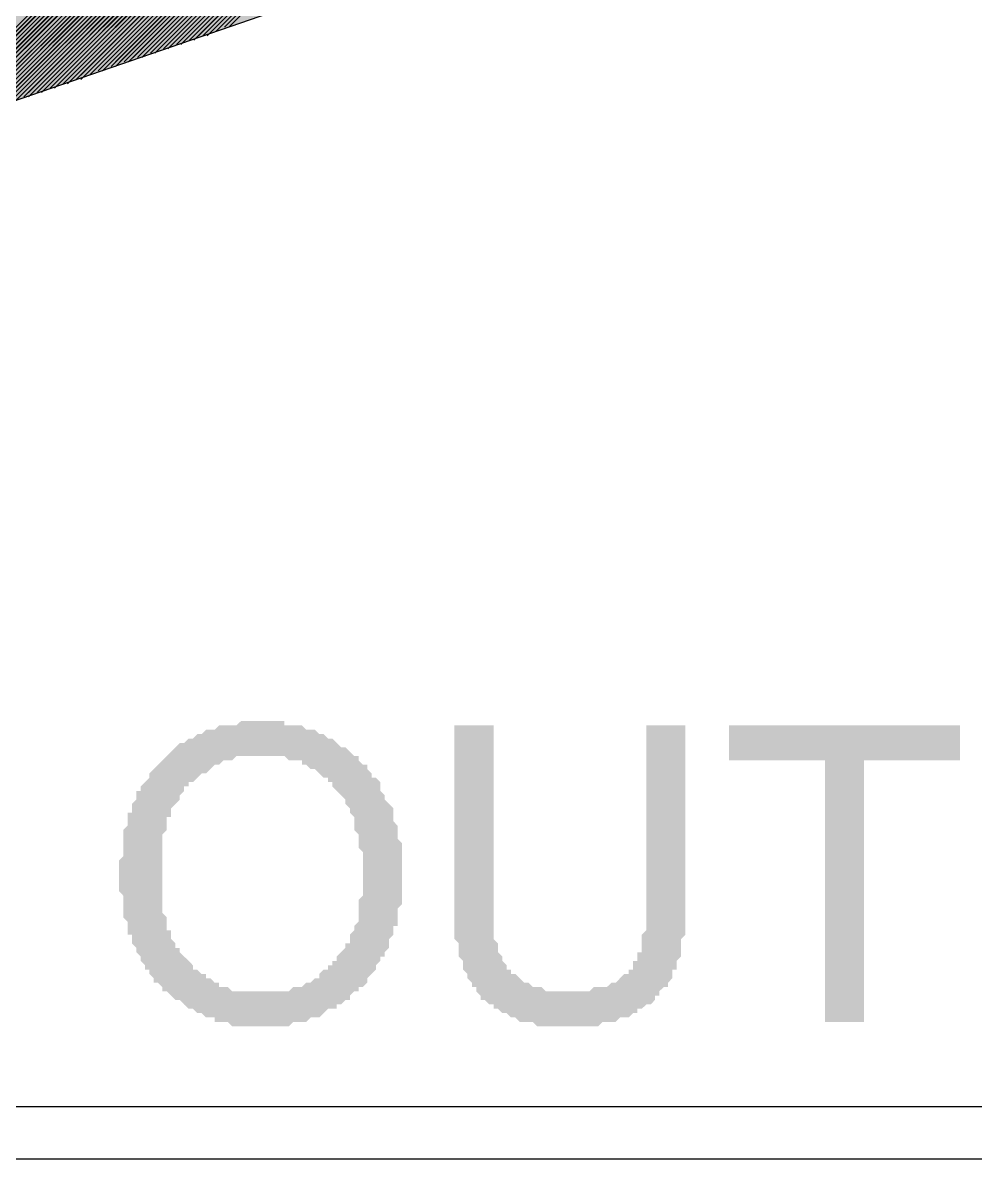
# Model space of a CAD drawing. Header units: inches. Extents: x -351 to 2582, y -266 to 144.
# Drawn here: x 504.328 to 505.032, y -63.069 to -62.229 of the extents above; entities that cross this region are included whole.
import ezdxf

# ---------------------------------------------------------------- set-up
doc = ezdxf.new("R2010")
doc.units = ezdxf.units.IN
doc.header["$MEASUREMENT"] = 0
doc.layers.add('PDF_Geometry', color=7, linetype='Continuous')
doc.layers.add('PDF_Solid Fills', color=7, linetype='Continuous')

# ---------------------------------------------------------------- blocks, each defined once
blk = doc.blocks.new('ewrew')
at = {"layer": 'PDF_Solid Fills', "true_color": 0x7f7f7f, "transparency": 33554559}
blk.add_hatch(color=8, dxfattribs=at).paths.add_polyline_path([(9302.4173, 5138.535), (9302.5943, 5139.9509), (9298.4704, 5138.535), (9298.3554, 5137.5394), (9298.1916, 5136.1279), (9302.289, 5137.5394)])
at = {"layer": 'PDF_Solid Fills', "transparency": 33554559}
h = blk.add_hatch(color=256, dxfattribs=at)
h.paths.add_polyline_path([(9300.8941, 5136.2332), (9300.8941, 5136.2377), (9300.8941, 5136.2421), (9300.8941, 5136.2465), (9300.8941, 5136.2509), (9300.8985, 5136.2554), (9300.8985, 5136.2598), (9300.8985, 5136.2642), (9300.8985, 5136.2686), (9300.8985, 5136.2731), (9300.8985, 5136.2775), (9300.8985, 5136.2819), (9300.9029, 5136.2863), (9300.9029, 5136.2908), (9300.9029, 5136.2952), (9300.9029, 5136.2996), (9300.9073, 5136.2996), (9300.9073, 5136.304), (9300.9073, 5136.3085), (9300.9118, 5136.3129), (9300.9118, 5136.3173), (9300.9118, 5136.3217), (9300.9162, 5136.3217), (9300.9162, 5136.3262), (9300.9206, 5136.3306), (9300.9206, 5136.3306), (9300.925, 5136.335), (9300.925, 5136.3394), (9300.9295, 5136.3439), (9300.9295, 5136.3439), (9300.9339, 5136.3483), (9300.9339, 5136.3483), (9300.9383, 5136.3527), (9300.9427, 5136.3571), (9300.9427, 5136.3571), (9300.9472, 5136.3616), (9300.9516, 5136.366), (9300.9516, 5136.366), (9300.956, 5136.3704), (9300.9604, 5136.3704), (9300.9649, 5136.3748), (9300.9649, 5136.3748), (9300.9693, 5136.3748), (9300.9737, 5136.3793), (9300.9781, 5136.3793), (9300.9826, 5136.3837), (9300.9826, 5136.3837), (9300.987, 5136.3837), (9300.9914, 5136.3837), (9300.9958, 5136.3881), (9301.0003, 5136.3881), (9301.0047, 5136.3881), (9301.0091, 5136.3881), (9301.0135, 5136.3881), (9301.018, 5136.3925), (9301.0224, 5136.3925), (9301.0224, 5136.3925), (9301.0268, 5136.3925), (9301.0312, 5136.3925), (9301.0357, 5136.3925), (9301.0401, 5136.3925), (9301.0445, 5136.3925), (9301.0489, 5136.3925), (9301.0534, 5136.3925), (9301.0578, 5136.3925), (9301.0622, 5136.3925), (9301.0622, 5136.3881), (9301.0666, 5136.3881), (9301.0711, 5136.3881), (9301.0755, 5136.3881), (9301.0799, 5136.3881), (9301.0843, 5136.3837), (9301.0887, 5136.3837), (9301.0932, 5136.3837), (9301.0976, 5136.3793), (9301.0976, 5136.3793), (9301.102, 5136.3793), (9301.1064, 5136.3748), (9301.1109, 5136.3748), (9301.1153, 5136.3704), (9301.1153, 5136.3704), (9301.1197, 5136.366), (9301.1241, 5136.366), (9301.1286, 5136.3616), (9301.1286, 5136.3616), (9301.133, 5136.3571), (9301.1374, 5136.3571), (9301.1374, 5136.3527), (9301.1418, 5136.3483), (9301.1463, 5136.3483), (9301.1463, 5136.3439), (9301.1507, 5136.3394), (9301.1507, 5136.335), (9301.1551, 5136.335), (9301.1595, 5136.3306), (9301.1595, 5136.3262), (9301.1595, 5136.3217), (9301.164, 5136.3173), (9301.164, 5136.3173), (9301.164, 5136.3129), (9301.1684, 5136.3085), (9301.1684, 5136.3085), (9301.1728, 5136.304), (9301.1728, 5136.2996), (9301.1728, 5136.2952), (9301.1728, 5136.2908), (9301.1772, 5136.2863), (9301.1772, 5136.2819), (9301.1772, 5136.2775), (9301.1772, 5136.2775), (9301.1772, 5136.2731), (9301.1817, 5136.2686), (9301.1817, 5136.2642), (9301.1817, 5136.2598), (9301.1817, 5136.2554), (9301.1817, 5136.2509), (9301.1817, 5136.2465), (9301.1817, 5136.2421), (9301.1817, 5136.2377), (9301.1817, 5136.2377), (9301.1817, 5136.2332), (9301.1817, 5136.2288), (9301.1817, 5136.2244), (9301.1817, 5136.22), (9301.1817, 5136.2155), (9301.1817, 5136.2111), (9301.1817, 5136.2067), (9301.1772, 5136.2023), (9301.1772, 5136.1978), (9301.1772, 5136.1934), (9301.1772, 5136.189), (9301.1772, 5136.1846), (9301.1728, 5136.1846), (9301.1728, 5136.1801), (9301.1728, 5136.1757), (9301.1684, 5136.1713), (9301.1684, 5136.1669), (9301.1684, 5136.1624), (9301.164, 5136.158), (9301.164, 5136.158), (9301.164, 5136.1536), (9301.1595, 5136.1536), (9301.1595, 5136.1492), (9301.1551, 5136.1447), (9301.1551, 5136.1403), (9301.1507, 5136.1359), (9301.1507, 5136.1359), (9301.1463, 5136.1315), (9301.1463, 5136.127), (9301.1418, 5136.1226), (9301.1374, 5136.1226), (9301.1374, 5136.1182), (9301.133, 5136.1182), (9301.1286, 5136.1138), (9301.1286, 5136.1094), (9301.1241, 5136.1094), (9301.1197, 5136.1049), (9301.1153, 5136.1049), (9301.1153, 5136.1005), (9301.1109, 5136.1005), (9301.1064, 5136.1005), (9301.102, 5136.0961), (9301.102, 5136.0961), (9301.0976, 5136.0917), (9301.0932, 5136.0917), (9301.0887, 5136.0917), (9301.0843, 5136.0872), (9301.0799, 5136.0872), (9301.0755, 5136.0872), (9301.0711, 5136.0872), (9301.0711, 5136.0872), (9301.0666, 5136.0828), (9301.0622, 5136.0828), (9301.0578, 5136.0828), (9301.0534, 5136.0828), (9301.0489, 5136.0828), (9301.0445, 5136.0828), (9301.0401, 5136.0828), (9301.0401, 5136.0828), (9301.0357, 5136.0828), (9301.0312, 5136.0828), (9301.0268, 5136.0828), (9301.0224, 5136.0828), (9301.018, 5136.0828), (9301.0135, 5136.0828), (9301.0091, 5136.0828), (9301.0047, 5136.0872), (9301.0003, 5136.0872), (9300.9958, 5136.0872), (9300.9914, 5136.0872), (9300.9914, 5136.0917), (9300.987, 5136.0917), (9300.9826, 5136.0917), (9300.9781, 5136.0961), (9300.9737, 5136.0961), (9300.9693, 5136.1005), (9300.9693, 5136.1005), (9300.9649, 5136.1005), (9300.9649, 5136.1005), (9300.9604, 5136.1049), (9300.956, 5136.1094), (9300.9516, 5136.1094), (9300.9472, 5136.1138), (9300.9472, 5136.1138), (9300.9427, 5136.1182), (9300.9383, 5136.1182), (9300.9383, 5136.1226), (9300.9339, 5136.127), (9300.9295, 5136.127), (9300.9295, 5136.1315), (9300.925, 5136.1359), (9300.925, 5136.1403), (9300.9206, 5136.1403), (9300.9206, 5136.1447), (9300.9162, 5136.1492), (9300.9162, 5136.1536), (9300.9118, 5136.158), (9300.9118, 5136.158), (9300.9118, 5136.1624), (9300.9073, 5136.1669), (9300.9073, 5136.1713), (9300.9073, 5136.1757), (9300.9029, 5136.1757), (9300.9029, 5136.1801), (9300.9029, 5136.1846), (9300.9029, 5136.189), (9300.8985, 5136.1934), (9300.8985, 5136.1978), (9300.8985, 5136.2023), (9300.8985, 5136.2067), (9300.8985, 5136.2111), (9300.8985, 5136.2155), (9300.8941, 5136.22), (9300.8941, 5136.22), (9300.8941, 5136.2244), (9300.8941, 5136.2288), (9300.8941, 5136.2332)], flags=0)
h.paths.add_polyline_path([(9300.9383, 5136.2332), (9300.9383, 5136.2288), (9300.9383, 5136.2244), (9300.9383, 5136.22), (9300.9383, 5136.2155), (9300.9383, 5136.2111), (9300.9383, 5136.2067), (9300.9383, 5136.2023), (9300.9383, 5136.1978), (9300.9427, 5136.1934), (9300.9427, 5136.189), (9300.9427, 5136.1846), (9300.9427, 5136.1801), (9300.9472, 5136.1801), (9300.9472, 5136.1757), (9300.9472, 5136.1713), (9300.9516, 5136.1669), (9300.9516, 5136.1624), (9300.956, 5136.1624), (9300.956, 5136.158), (9300.9604, 5136.1536), (9300.9604, 5136.1536), (9300.9649, 5136.1492), (9300.9649, 5136.1492), (9300.9693, 5136.1447), (9300.9693, 5136.1403), (9300.9737, 5136.1403), (9300.9781, 5136.1359), (9300.9826, 5136.1359), (9300.9826, 5136.1315), (9300.987, 5136.1315), (9300.9914, 5136.127), (9300.9958, 5136.127), (9300.9958, 5136.1226), (9301.0003, 5136.1226), (9301.0047, 5136.1226), (9301.0091, 5136.1182), (9301.0135, 5136.1182), (9301.018, 5136.1182), (9301.0224, 5136.1182), (9301.0268, 5136.1182), (9301.0312, 5136.1182), (9301.0357, 5136.1182), (9301.0401, 5136.1182), (9301.0401, 5136.1182), (9301.0445, 5136.1182), (9301.0489, 5136.1182), (9301.0534, 5136.1182), (9301.0534, 5136.1182), (9301.0578, 5136.1182), (9301.0622, 5136.1182), (9301.0666, 5136.1182), (9301.0711, 5136.1226), (9301.0755, 5136.1226), (9301.0799, 5136.1226), (9301.0843, 5136.127), (9301.0843, 5136.127), (9301.0887, 5136.127), (9301.0932, 5136.1315), (9301.0976, 5136.1315), (9301.0976, 5136.1359), (9301.102, 5136.1403), (9301.1064, 5136.1403), (9301.1064, 5136.1447), (9301.1109, 5136.1447), (9301.1109, 5136.1492), (9301.1153, 5136.1492), (9301.1153, 5136.1536), (9301.1197, 5136.158), (9301.1197, 5136.158), (9301.1241, 5136.1624), (9301.1241, 5136.1669), (9301.1286, 5136.1669), (9301.1286, 5136.1713), (9301.1286, 5136.1757), (9301.133, 5136.1801), (9301.133, 5136.1846), (9301.133, 5136.1846), (9301.1374, 5136.189), (9301.1374, 5136.1934), (9301.1374, 5136.1978), (9301.1374, 5136.2023), (9301.1374, 5136.2067), (9301.1374, 5136.2111), (9301.1418, 5136.2155), (9301.1418, 5136.22), (9301.1418, 5136.2244), (9301.1418, 5136.2288), (9301.1418, 5136.2332), (9301.1418, 5136.2377), (9301.1418, 5136.2421), (9301.1418, 5136.2465), (9301.1418, 5136.2509), (9301.1418, 5136.2554), (9301.1418, 5136.2598), (9301.1374, 5136.2642), (9301.1374, 5136.2686), (9301.1374, 5136.2731), (9301.1374, 5136.2775), (9301.1374, 5136.2775), (9301.133, 5136.2819), (9301.133, 5136.2863), (9301.133, 5136.2908), (9301.133, 5136.2952), (9301.1286, 5136.2996), (9301.1286, 5136.2996), (9301.1286, 5136.304), (9301.1241, 5136.3085), (9301.1241, 5136.3129), (9301.1197, 5136.3173), (9301.1197, 5136.3173), (9301.1153, 5136.3217), (9301.1109, 5136.3262), (9301.1109, 5136.3306), (9301.1064, 5136.3306), (9301.1064, 5136.335), (9301.102, 5136.335), (9301.0976, 5136.3394), (9301.0932, 5136.3439), (9301.0932, 5136.3439), (9301.0887, 5136.3439), (9301.0843, 5136.3483), (9301.0799, 5136.3483), (9301.0799, 5136.3527), (9301.0755, 5136.3527), (9301.0711, 5136.3527), (9301.0666, 5136.3527), (9301.0622, 5136.3571), (9301.0578, 5136.3571), (9301.0534, 5136.3571), (9301.0489, 5136.3571), (9301.0445, 5136.3571), (9301.0401, 5136.3571), (9301.0401, 5136.3571), (9301.0357, 5136.3571), (9301.0312, 5136.3571), (9301.0268, 5136.3571), (9301.0224, 5136.3571), (9301.018, 5136.3571), (9301.0135, 5136.3571), (9301.0091, 5136.3527), (9301.0047, 5136.3527), (9301.0047, 5136.3527), (9301.0003, 5136.3527), (9300.9958, 5136.3483), (9300.9914, 5136.3483), (9300.987, 5136.3439), (9300.987, 5136.3439), (9300.9826, 5136.3394), (9300.9781, 5136.3394), (9300.9737, 5136.335), (9300.9737, 5136.335), (9300.9693, 5136.3306), (9300.9649, 5136.3306), (9300.9649, 5136.3262), (9300.9604, 5136.3262), (9300.9604, 5136.3217), (9300.956, 5136.3173), (9300.956, 5136.3173), (9300.956, 5136.3129), (9300.9516, 5136.3085), (9300.9516, 5136.3085), (9300.9472, 5136.304), (9300.9472, 5136.2996), (9300.9472, 5136.2952), (9300.9427, 5136.2952), (9300.9427, 5136.2908), (9300.9427, 5136.2863), (9300.9427, 5136.2819), (9300.9383, 5136.2775), (9300.9383, 5136.2731), (9300.9383, 5136.2686), (9300.9383, 5136.2642), (9300.9383, 5136.2598), (9300.9383, 5136.2554), (9300.9383, 5136.2509), (9300.9383, 5136.2465), (9300.9383, 5136.2421), (9300.9383, 5136.2377), (9300.9383, 5136.2332)], flags=0)
for points in [[(9301.4295, 5136.3881), (9301.4693, 5136.3881), (9301.4693, 5136.2155), (9301.4693, 5136.2067), (9301.4693, 5136.2023), (9301.4693, 5136.1978), (9301.4693, 5136.1934), (9301.4693, 5136.189), (9301.4693, 5136.1846), (9301.4693, 5136.1801), (9301.4693, 5136.1757), (9301.4649, 5136.1713), (9301.4649, 5136.1669), (9301.4649, 5136.1624), (9301.4649, 5136.1624), (9301.4649, 5136.158), (9301.4649, 5136.1536), (9301.4604, 5136.1492), (9301.4604, 5136.1447), (9301.4604, 5136.1447), (9301.4604, 5136.1403), (9301.456, 5136.1403), (9301.456, 5136.1359), (9301.456, 5136.1315), (9301.4516, 5136.127), (9301.4516, 5136.1226), (9301.4472, 5136.1226), (9301.4427, 5136.1182), (9301.4427, 5136.1138), (9301.4383, 5136.1138), (9301.4383, 5136.1094), (9301.4339, 5136.1049), (9301.4295, 5136.1049), (9301.425, 5136.1005), (9301.4206, 5136.1005), (9301.4206, 5136.1005), (9301.4206, 5136.0961), (9301.4162, 5136.0961), (9301.4118, 5136.0917), (9301.4073, 5136.0917), (9301.4073, 5136.0917), (9301.4029, 5136.0917), (9301.3985, 5136.0872), (9301.3941, 5136.0872), (9301.3896, 5136.0872), (9301.3852, 5136.0872), (9301.3808, 5136.0828), (9301.3764, 5136.0828), (9301.3719, 5136.0828), (9301.3675, 5136.0828), (9301.3631, 5136.0828), (9301.3587, 5136.0828), (9301.3542, 5136.0828), (9301.3542, 5136.0828), (9301.3454, 5136.0828), (9301.341, 5136.0828), (9301.3365, 5136.0828), (9301.3321, 5136.0828), (9301.3277, 5136.0828), (9301.3233, 5136.0828), (9301.3188, 5136.0828), (9301.3144, 5136.0872), (9301.31, 5136.0872), (9301.31, 5136.0872), (9301.3056, 5136.0872), (9301.3011, 5136.0872), (9301.2967, 5136.0917), (9301.2923, 5136.0917), (9301.2923, 5136.0917), (9301.2879, 5136.0961), (9301.2834, 5136.0961), (9301.2834, 5136.0961), (9301.279, 5136.1005), (9301.2746, 5136.1005), (9301.2746, 5136.1049), (9301.2702, 5136.1049), (9301.2657, 5136.1094), (9301.2613, 5136.1094), (9301.2613, 5136.1138), (9301.2569, 5136.1182), (9301.2569, 5136.1226), (9301.2525, 5136.1226), (9301.2525, 5136.127), (9301.248, 5136.1315), (9301.248, 5136.1359), (9301.2436, 5136.1403), (9301.2436, 5136.1403), (9301.2436, 5136.1403), (9301.2436, 5136.1447), (9301.2436, 5136.1492), (9301.2392, 5136.1536), (9301.2392, 5136.1536), (9301.2392, 5136.158), (9301.2392, 5136.1624), (9301.2392, 5136.1669), (9301.2348, 5136.1713), (9301.2348, 5136.1757), (9301.2348, 5136.1801), (9301.2348, 5136.1846), (9301.2348, 5136.189), (9301.2348, 5136.1934), (9301.2348, 5136.1978), (9301.2348, 5136.2023), (9301.2348, 5136.2067), (9301.2348, 5136.2111), (9301.2348, 5136.2155), (9301.2348, 5136.3881), (9301.2746, 5136.3881), (9301.2746, 5136.2155), (9301.2746, 5136.2067), (9301.2746, 5136.2023), (9301.2746, 5136.1978), (9301.2746, 5136.1934), (9301.2746, 5136.189), (9301.2746, 5136.1846), (9301.2746, 5136.1801), (9301.2746, 5136.1757), (9301.2746, 5136.1713), (9301.279, 5136.1669), (9301.279, 5136.1669), (9301.279, 5136.1624), (9301.279, 5136.158), (9301.279, 5136.158), (9301.2834, 5136.1536), (9301.2834, 5136.1492), (9301.2879, 5136.1447), (9301.2879, 5136.1403), (9301.2923, 5136.1403), (9301.2923, 5136.1359), (9301.2967, 5136.1359), (9301.3011, 5136.1315), (9301.3056, 5136.127), (9301.3056, 5136.127), (9301.31, 5136.127), (9301.3144, 5136.1226), (9301.3144, 5136.1226), (9301.3188, 5136.1226), (9301.3233, 5136.1226), (9301.3277, 5136.1182), (9301.3321, 5136.1182), (9301.3365, 5136.1182), (9301.341, 5136.1182), (9301.3454, 5136.1182), (9301.3498, 5136.1182), (9301.3542, 5136.1182), (9301.3587, 5136.1182), (9301.3631, 5136.1182), (9301.3675, 5136.1182), (9301.3719, 5136.1182), (9301.3764, 5136.1226), (9301.3808, 5136.1226), (9301.3852, 5136.1226), (9301.3896, 5136.1226), (9301.3941, 5136.127), (9301.3941, 5136.127), (9301.3985, 5136.127), (9301.4029, 5136.1315), (9301.4029, 5136.1315), (9301.4073, 5136.1359), (9301.4118, 5136.1359), (9301.4118, 5136.1359), (9301.4118, 5136.1403), (9301.4162, 5136.1403), (9301.4162, 5136.1447), (9301.4162, 5136.1492), (9301.4206, 5136.1492), (9301.4206, 5136.1536), (9301.4206, 5136.158), (9301.425, 5136.158), (9301.425, 5136.1624), (9301.425, 5136.1669), (9301.425, 5136.1713), (9301.425, 5136.1757), (9301.4295, 5136.1801), (9301.4295, 5136.1846), (9301.4295, 5136.189), (9301.4295, 5136.1934), (9301.4295, 5136.1978), (9301.4295, 5136.2067), (9301.4295, 5136.2111), (9301.4295, 5136.2155)], [(9301.6109, 5136.0872), (9301.6109, 5136.3527), (9301.5135, 5136.3527), (9301.5135, 5136.3881), (9301.748, 5136.3881), (9301.748, 5136.3527), (9301.6507, 5136.3527), (9301.6507, 5136.0872)]]:
    blk.add_hatch(color=256, dxfattribs=at).paths.add_polyline_path(points)
at = {"layer": 'PDF_Geometry', "lineweight": 25, "elevation": 0}
blk.add_lwpolyline([(9302.5943, 5139.9509), (9298.4704, 5138.535), (9298.1916, 5136.1279), (9302.289, 5137.5394)], close=True, dxfattribs=at)
at = {"layer": 'PDF_Geometry', "color": 8, "lineweight": 5, "true_color": 0x7f7f7f, "elevation": 0}
for points in [[(9300.6828, 5136.9863), (9302.4439, 5138.7474), (9300.6828, 5136.9863), (9302.4439, 5138.7474), (9300.6872, 5136.9863), (9302.4439, 5138.7474), (9300.6828, 5136.9863), (9302.4439, 5138.7474), (9300.6784, 5136.9863)], [(9300.6872, 5136.9908), (9302.4439, 5138.743), (9300.6872, 5136.9908)], [(9300.6872, 5136.9908), (9302.4439, 5138.743), (9300.6872, 5136.9908)], [(9300.6916, 5136.9908), (9302.4439, 5138.7385), (9300.6916, 5136.9908), (9302.4439, 5138.743), (9300.6916, 5136.9908), (9302.4439, 5138.7385), (9300.6961, 5136.9908), (9302.4439, 5138.7385), (9300.6961, 5136.9908)], [(9300.6961, 5136.9908), (9302.4439, 5138.7385), (9300.6961, 5136.9908)], [(9300.7049, 5136.9952), (9302.4394, 5138.7297), (9300.7049, 5136.9952)], [(9300.7049, 5136.9952), (9302.4394, 5138.7297), (9300.7049, 5136.9952), (9302.4394, 5138.7297), (9300.7093, 5136.9952), (9302.4394, 5138.7253), (9300.7138, 5136.9952)], [(9300.7093, 5136.9952), (9302.4394, 5138.7297), (9300.7093, 5136.9952), (9302.4394, 5138.7253), (9300.7138, 5136.9996), (9302.4394, 5138.7253), (9300.7138, 5136.9996), (9302.4394, 5138.7208), (9300.7182, 5136.9996), (9302.4394, 5138.7208), (9300.7182, 5136.9996)], [(9300.7138, 5136.9996), (9302.4394, 5138.7208), (9300.7182, 5136.9996), (9302.4394, 5138.7208), (9300.7226, 5136.9996), (9302.4394, 5138.7164), (9300.7226, 5136.9996)], [(9300.7226, 5136.9996), (9302.4394, 5138.7164), (9300.7226, 5136.9996)], [(9300.727, 5137.004), (9302.4394, 5138.712), (9300.727, 5137.004), (9302.4394, 5138.7164), (9300.727, 5137.004), (9302.4394, 5138.712), (9300.7315, 5137.004), (9302.4394, 5138.712), (9300.7315, 5137.004)], [(9300.7315, 5137.004), (9302.4394, 5138.712), (9300.7315, 5137.004)], [(9300.7403, 5137.0085), (9302.4394, 5138.7031), (9300.7403, 5137.0085)], [(9300.7447, 5137.0085), (9302.4394, 5138.7031), (9300.7447, 5137.0085), (9302.435, 5138.6987), (9300.7492, 5137.0085), (9302.435, 5138.6987), (9300.7492, 5137.0085), (9302.435, 5138.6987), (9300.7447, 5137.0085), (9302.4394, 5138.7031), (9300.7403, 5137.0085), (9302.4394, 5138.7031), (9300.7403, 5137.0085)], [(9300.7492, 5137.0129), (9302.435, 5138.6943), (9300.7536, 5137.0129), (9302.435, 5138.6943), (9300.758, 5137.0129), (9302.435, 5138.6899), (9300.758, 5137.0129)], [(9300.7492, 5137.0085), (9302.435, 5138.6943), (9300.7536, 5137.0129), (9302.435, 5138.6943), (9300.7536, 5137.0129)], [(9300.758, 5137.0129), (9302.435, 5138.6899), (9300.758, 5137.0129)], [(9300.7624, 5137.0173), (9302.435, 5138.6854), (9300.7624, 5137.0129), (9302.435, 5138.6899), (9300.7624, 5137.0129), (9302.435, 5138.6854), (9300.7669, 5137.0173), (9302.435, 5138.6854), (9300.7669, 5137.0173)], [(9300.7669, 5137.0173), (9302.435, 5138.6854), (9300.7669, 5137.0173)], [(9300.7757, 5137.0173), (9302.435, 5138.6766), (9300.7757, 5137.0217), (9302.435, 5138.6766), (9300.7801, 5137.0217), (9302.435, 5138.6722), (9300.7846, 5137.0217), (9302.435, 5138.6722), (9300.7846, 5137.0217), (9302.435, 5138.6677), (9300.789, 5137.0217), (9302.435, 5138.6677), (9300.789, 5137.0262), (9302.435, 5138.6677), (9300.789, 5137.0262)], [(9300.7757, 5137.0173), (9302.435, 5138.6766), (9300.7757, 5137.0173)], [(9300.7801, 5137.0217), (9302.435, 5138.6766), (9300.7801, 5137.0217), (9302.435, 5138.6722), (9300.7846, 5137.0217), (9302.435, 5138.6722)], [(9302.4306, 5138.6677), (9300.7934, 5137.0262), (9302.4306, 5138.6633), (9300.7934, 5137.0262)], [(9300.7934, 5137.0262), (9302.4306, 5138.6633), (9300.7934, 5137.0262)], [(9302.4306, 5138.6633), (9300.7978, 5137.0262), (9302.4306, 5138.6589), (9300.7978, 5137.0262), (9302.4306, 5138.6633), (9300.7978, 5137.0262), (9302.4306, 5138.6589), (9300.8023, 5137.0262), (9302.4306, 5138.6589), (9300.8023, 5137.0306), (9302.4306, 5138.6589)], [(9300.8111, 5137.0306), (9302.4306, 5138.65), (9300.8111, 5137.0306), (9302.4306, 5138.6545), (9300.8067, 5137.0306), (9302.4306, 5138.6545), (9300.8067, 5137.0306), (9302.4306, 5138.6545), (9300.8067, 5137.0306), (9302.4306, 5138.6545)], [(9300.8111, 5137.0306), (9302.4306, 5138.65), (9300.8111, 5137.0306)], [(9302.4306, 5138.65), (9300.8155, 5137.0306), (9302.4306, 5138.65), (9300.8155, 5137.035), (9302.4306, 5138.6456), (9300.82, 5137.035), (9302.4306, 5138.6456)], [(9300.8155, 5137.035), (9302.4306, 5138.6456), (9300.82, 5137.035), (9302.4306, 5138.6456), (9300.82, 5137.035), (9302.4306, 5138.6412), (9300.8244, 5137.035), (9302.4306, 5138.6412), (9300.8288, 5137.035)], [(9300.8244, 5137.035), (9302.4306, 5138.6412), (9300.8244, 5137.035), (9302.4306, 5138.6412)], [(9300.8288, 5137.0394), (9302.4306, 5138.6368), (9300.8288, 5137.0394)], [(9300.8288, 5137.0394), (9302.4306, 5138.6368), (9300.8288, 5137.0394)], [(9302.4306, 5138.6368), (9300.8332, 5137.0394), (9302.4306, 5138.6324), (9300.8332, 5137.0394), (9302.4306, 5138.6368), (9300.8332, 5137.0394), (9302.4306, 5138.6324), (9300.8377, 5137.0394), (9302.4306, 5138.6324), (9300.8377, 5137.0394), (9302.4262, 5138.6324)], [(9300.8377, 5137.0394), (9302.4262, 5138.6279), (9300.8421, 5137.0439), (9302.4262, 5138.6279), (9300.8465, 5137.0439), (9302.4262, 5138.6235), (9300.8465, 5137.0439)], [(9300.8421, 5137.0394), (9302.4262, 5138.6279), (9300.8421, 5137.0439), (9302.4262, 5138.6279)], [(9300.8465, 5137.0439), (9302.4262, 5138.6235), (9300.8465, 5137.0439)], [(9300.8509, 5137.0439), (9302.4262, 5138.6235), (9300.8509, 5137.0439), (9302.4262, 5138.6191), (9300.8554, 5137.0483), (9302.4262, 5138.6191)], [(9302.4262, 5138.6235), (9300.8509, 5137.0439), (9302.4262, 5138.6191), (9300.8554, 5137.0439)], [(9300.8554, 5137.0483), (9302.4262, 5138.6191), (9300.8554, 5137.0483)], [(9300.8554, 5137.0483), (9302.4262, 5138.6147), (9300.8598, 5137.0483), (9302.4262, 5138.6147), (9300.8642, 5137.0483), (9302.4262, 5138.6102), (9300.8642, 5137.0483)], [(9300.8598, 5137.0483), (9302.4262, 5138.6147), (9300.8598, 5137.0483), (9302.4262, 5138.6147)], [(9300.8642, 5137.0483), (9302.4262, 5138.6102), (9300.8642, 5137.0483)], [(9302.4262, 5138.6102), (9300.8686, 5137.0527), (9302.4262, 5138.6058), (9300.8686, 5137.0527), (9302.4262, 5138.6102), (9300.8686, 5137.0527), (9302.4262, 5138.6058), (9300.8731, 5137.0527), (9302.4262, 5138.6058)], [(9300.8731, 5137.0527), (9302.4262, 5138.6058), (9300.8731, 5137.0527)], [(9300.8731, 5137.0527), (9302.4262, 5138.6014), (9300.8775, 5137.0527), (9302.4262, 5138.6014), (9300.8819, 5137.0571), (9302.4262, 5138.597), (9300.8819, 5137.0571)], [(9300.8775, 5137.0527), (9302.4262, 5138.6014), (9300.8775, 5137.0527), (9302.4262, 5138.6014)], [(9300.8819, 5137.0571), (9302.4262, 5138.597), (9300.8819, 5137.0571)], [(9300.8908, 5137.0571), (9302.4217, 5138.5925), (9300.8908, 5137.0571), (9302.4217, 5138.5925), (9300.8863, 5137.0571), (9302.4262, 5138.597), (9300.8863, 5137.0571), (9302.4217, 5138.597)], [(9300.8863, 5137.0571), (9302.4217, 5138.5925), (9300.8908, 5137.0571), (9302.4217, 5138.5925)], [(9300.8908, 5137.0616), (9302.4217, 5138.5881), (9300.8952, 5137.0616), (9302.4217, 5138.5881), (9300.8996, 5137.0616), (9302.4217, 5138.5837), (9300.8996, 5137.0616)], [(9300.8952, 5137.0616), (9302.4217, 5138.5881), (9300.8952, 5137.0616), (9302.4217, 5138.5881)], [(9300.8996, 5137.0616), (9302.4217, 5138.5837), (9300.8996, 5137.0616)], [(9302.4217, 5138.5837), (9300.904, 5137.0616), (9302.4217, 5138.5793), (9300.904, 5137.066), (9302.4217, 5138.5793), (9300.9085, 5137.066), (9302.4217, 5138.5793)], [(9300.904, 5137.0616), (9302.4217, 5138.5837), (9300.904, 5137.0616)], [(9300.9085, 5137.066), (9302.4217, 5138.5793), (9300.9085, 5137.066)], [(9300.9085, 5137.066), (9302.4217, 5138.5748), (9300.9129, 5137.066), (9302.4217, 5138.5748), (9300.9173, 5137.066), (9302.4217, 5138.5704), (9300.9173, 5137.0704), (9302.4217, 5138.5704), (9300.9217, 5137.0704), (9302.4217, 5138.566), (9300.9262, 5137.0704), (9302.4217, 5138.566)], [(9300.9129, 5137.066), (9302.4217, 5138.5748), (9300.9129, 5137.066), (9302.4217, 5138.5748)], [(9300.9173, 5137.066), (9302.4217, 5138.5704), (9300.9173, 5137.066)], [(9302.4217, 5138.5704), (9300.9217, 5137.0704), (9302.4217, 5138.566), (9300.9217, 5137.0704)], [(9300.9262, 5137.0704), (9302.4217, 5138.566), (9300.9262, 5137.0704)], [(9300.9262, 5137.0704), (9302.4217, 5138.5616), (9300.9306, 5137.0704)], [(9300.935, 5137.0748), (9302.4173, 5138.5571), (9300.935, 5137.0748), (9302.4173, 5138.5616), (9300.9306, 5137.0748), (9302.4217, 5138.5616)], [(9300.9306, 5137.0704), (9302.4217, 5138.5616), (9300.9306, 5137.0704)], [(9300.935, 5137.0748), (9302.4173, 5138.5571), (9300.935, 5137.0748)], [(9302.4173, 5138.5571), (9300.9394, 5137.0748), (9302.4173, 5138.5527), (9300.9394, 5137.0748), (9302.4173, 5138.5571), (9300.9394, 5137.0748), (9302.4173, 5138.5527), (9300.9439, 5137.0748), (9302.4173, 5138.5527), (9300.9439, 5137.0793)], [(9302.4173, 5138.5527), (9300.9439, 5137.0793), (9302.4173, 5138.5483), (9300.9483, 5137.0793), (9302.4173, 5138.5483), (9300.9527, 5137.0793), (9302.4173, 5138.5439), (9300.9527, 5137.0793), (9302.4173, 5138.5439), (9300.9527, 5137.0793), (9302.4173, 5138.5439), (9300.9571, 5137.0793), (9302.4173, 5138.5439)], [(9300.9483, 5137.0793), (9302.4173, 5138.5483), (9300.9483, 5137.0793), (9302.4173, 5138.5483)], [(9300.9571, 5137.0837), (9302.4173, 5138.5394), (9300.9616, 5137.0837), (9302.4173, 5138.5394)], [(9300.9571, 5137.0837), (9302.4173, 5138.5394), (9300.9571, 5137.0837)], [(9300.9616, 5137.0837), (9302.4173, 5138.5394), (9300.9616, 5137.0837)], [(9300.9616, 5137.0837), (9302.4173, 5138.535), (9300.966, 5137.0837), (9302.4173, 5138.535), (9300.9704, 5137.0837), (9302.4173, 5138.5306), (9300.9704, 5137.0881)], [(9300.966, 5137.0837), (9302.4173, 5138.535), (9300.966, 5137.0837), (9302.4173, 5138.535)], [(9300.9704, 5137.0881), (9302.4173, 5138.5306), (9300.9704, 5137.0881)], [(9302.4173, 5138.5306), (9300.9748, 5137.0881), (9302.4173, 5138.5262), (9300.9748, 5137.0881), (9302.4173, 5138.5306), (9300.9748, 5137.0881), (9302.4173, 5138.5262), (9300.9793, 5137.0881), (9302.4129, 5138.5262), (9300.9793, 5137.0881), (9302.4173, 5138.5262)], [(9300.9793, 5137.0881), (9302.4129, 5138.5217), (9300.9837, 5137.0925), (9302.4129, 5138.5217), (9300.9881, 5137.0925), (9302.4129, 5138.5173), (9300.9881, 5137.0925), (9302.4129, 5138.5173), (9300.9881, 5137.0925), (9302.4129, 5138.5173), (9300.9925, 5137.0925), (9302.4129, 5138.5129), (9300.997, 5137.097), (9302.4129, 5138.5129)], [(9300.9837, 5137.0881), (9302.4129, 5138.5217), (9300.9837, 5137.0925), (9302.4129, 5138.5217)], [(9302.4129, 5138.5173), (9300.9925, 5137.0925), (9302.4129, 5138.5129), (9300.9925, 5137.0925)], [(9300.997, 5137.097), (9302.4129, 5138.5129), (9300.997, 5137.097)], [(9300.997, 5137.097), (9302.4129, 5138.5085), (9301.0014, 5137.097), (9302.4129, 5138.5085), (9301.0014, 5137.097), (9302.4129, 5138.5085), (9301.0014, 5137.097), (9302.4129, 5138.5085)], [(9301.0058, 5137.097), (9302.4129, 5138.504), (9301.0058, 5137.097)], [(9301.0058, 5137.097), (9302.4129, 5138.504), (9301.0058, 5137.097)]]:
    blk.add_lwpolyline(points, dxfattribs=at)
for points in [[(9302.4394, 5138.7341), (9300.7005, 5136.9952), (9302.4394, 5138.7341), (9300.7005, 5136.9908), (9302.4394, 5138.7341), (9300.7005, 5136.9952)], [(9302.4394, 5138.7076), (9300.7359, 5137.004), (9302.4394, 5138.7076), (9300.7359, 5137.004), (9302.4394, 5138.7076), (9300.7359, 5137.004)], [(9302.435, 5138.681), (9300.7713, 5137.0173), (9302.435, 5138.681), (9300.7713, 5137.0173), (9302.435, 5138.681), (9300.7713, 5137.0173)]]:
    blk.add_lwpolyline(points, close=True, dxfattribs=at)
at = {"layer": 'PDF_Geometry', "lineweight": 25, "elevation": 0}
for points in [[(9303.2779, 5136.0009), (9299.9018, 5136.0009)], [(9303.2779, 5135.9478), (9299.9018, 5135.9478)]]:
    blk.add_lwpolyline(points, dxfattribs=at)

msp = doc.modelspace()

# ---------------------------------------------------------------- block references
at = {"color": 1, "xscale": 0.7281181409382419, "yscale": 0.7281181409382419, "zscale": 0.7281181409382419}
msp.add_blockref('ewrew', (-6267.75042, -3802.64539, 0), dxfattribs=at)

doc.saveas('drawing.dxf')
